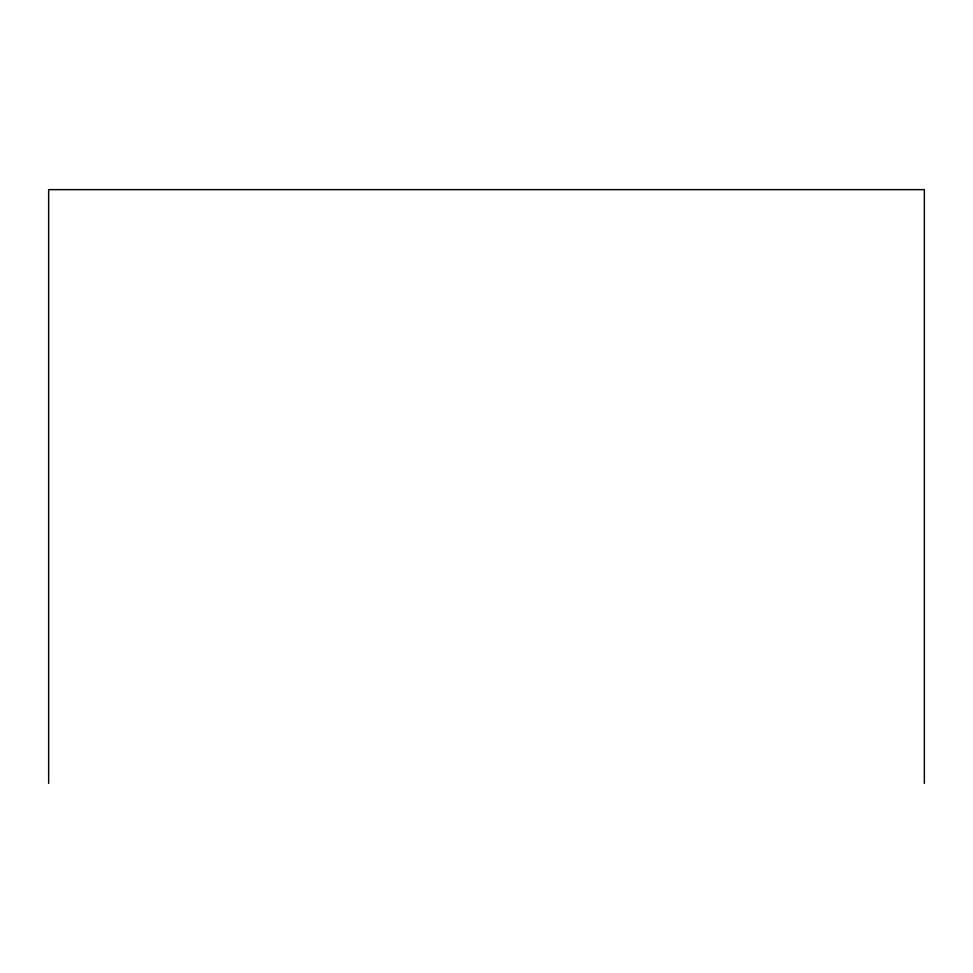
<?xml version="1.0" encoding="UTF-8"?>
<svg xmlns="http://www.w3.org/2000/svg" width="973" height="973" viewBox="0 0 973 973"><rect width="100%" height="100%" fill="white"/><g stroke="black" fill="none" stroke-linecap="round" stroke-linejoin="round"><path stroke-width="1.46" d="M924.35 783.362L924.35 189.638L48.65 189.638L48.65 783.362"/></g></svg>
